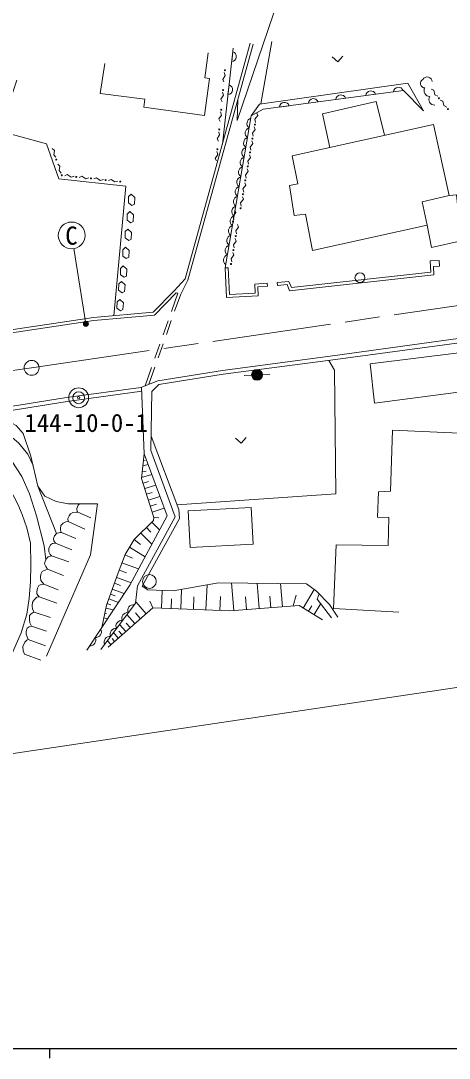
# Model space of a CAD drawing. Units: millimetres, scale not verified. Extents: x 40000 to 680000, y 20000 to 380000.
# Drawn here: x 265082 to 308350, y 204000 to 308704 of the extents above; entities that cross this region are included whole.
import ezdxf
from ezdxf.enums import TextEntityAlignment as Align

# ---------------------------------------------------------------- set-up
doc = ezdxf.new("R2010")
doc.units = ezdxf.units.MM
doc.header["$LTSCALE"] = 1000
doc.linetypes.add('CHAIN', pattern=[18.5, 12, -1.5, 3.5, -1.5])
for name, color, linetype, lineweight in [('M-BGD', 7, 'Continuous', 13), ('M-BGD-EXST', 7, 'Continuous', 13), ('M-BMK', 2, 'CHAIN', 13), ('M-BMK-SRVR', 3, 'Continuous', 13), ('M-STR-HTXT', 7, 'Continuous', 13), ('M-TTL-BAND', 7, 'Continuous', 25)]:
    doc.layers.add(name, color=color, linetype=linetype, lineweight=lineweight)
doc.styles.add('ＭＳ ゴシック', font='')
doc.styles.get('ＭＳ ゴシック').set_extended_font_data('MS Gothic')

msp = doc.modelspace()

# ---------------------------------------------------------------- hatches: boundary and pattern name
at = {"layer": 'M-BGD'}
msp.add_hatch(color=256, dxfattribs=at).paths.add_polyline_path([(289489, 272996, -1), (288391, 272937, -0.41421), (288911, 273515, -0.41421)])
at = {"layer": 'M-BGD-EXST'}
msp.add_hatch(color=256, dxfattribs=at).paths.add_polyline_path([(271872, 278241, -0.41421), (271790, 277897, -0.41421), (271446, 277979, -1)])

# ---------------------------------------------------------------- linework, layer by layer
at = {"layer": 'M-BGD'}
for p, q in [((286538, 305924), (285440, 296235)), ((289335, 300319), (290449, 306595)), ((286499, 305580), (286388, 304596)), ((286120, 302230), (286008, 301246)), ((302710, 301522), (303693, 301653)), ((294121, 300377), (295103, 300508)), ((296899, 300747), (297881, 300878)), ((299928, 301151), (300910, 301282)), ((291212, 299989), (292194, 300120)), ((285720, 283759), (286019, 283774)), ((289963, 282216), (289988, 281917)), ((290976, 282300), (291001, 282001)), ((280949, 281203), (280295, 279362)), ((281231, 281102), (280621, 279386)), ((280949, 281203), (280782, 281244)), ((279960, 278420), (279458, 277006)), ((280287, 278443), (279784, 277030)), ((279123, 276064), (278620, 274651)), ((279449, 276088), (278947, 274674)), ((278286, 273708), (277632, 271868)), ((278612, 273732), (278002, 272016)), ((288391, 272937), (287642, 272897)), ((289489, 272996), (290238, 273036)), ((277416, 263791), (277941, 263924)), ((277470, 264288), (277632, 264317)), ((277286, 262598), (278312, 262919)), ((277351, 263195), (277741, 263257)), ((277431, 262043), (277983, 262219)), ((277606, 261491), (278710, 261842)), ((266804, 261747), (268689, 256947)), ((277790, 260912), (278369, 261096)), ((277974, 260333), (279132, 260701)), ((278167, 259726), (278774, 259919)), ((270843, 259119), (272158, 258537)), ((278360, 259119), (279574, 259504)), ((269875, 258180), (271538, 257411)), ((278334, 258117), (279102, 257334)), ((278526, 258596), (279036, 258532)), ((269192, 257066), (270651, 256468)), ((277200, 257005), (278312, 255870)), ((277767, 257561), (278215, 257104)), ((268578, 255995), (270236, 255309)), ((276063, 255574), (277637, 254618)), ((276543, 256360), (277177, 255852)), ((268175, 254716), (269955, 254108)), ((275609, 254815), (276375, 254453)), ((275305, 253985), (276967, 253377)), ((267780, 253361), (269416, 252733)), ((274772, 252533), (276221, 251994)), ((275040, 253259), (275766, 252993)), ((267400, 251831), (268859, 251261)), ((274327, 251336), (275524, 250891)), ((274549, 251935), (275148, 251712)), ((281248, 249350), (281331, 251314)), ((283783, 249243), (283891, 251779)), ((286588, 249170), (286368, 251969)), ((289152, 249372), (288951, 251936)), ((291502, 249556), (291317, 251906)), ((293598, 249437), (294714, 251300)), ((266945, 250554), (268721, 249926)), ((273965, 250364), (274938, 250002)), ((274146, 250850), (274632, 250669)), ((279284, 249433), (279358, 251202)), ((280266, 249392), (280307, 250374)), ((282516, 249297), (282569, 250564)), ((285186, 249184), (285245, 250586)), ((287870, 249271), (287769, 250553)), ((290327, 249464), (290235, 250639)), ((292584, 249641), (292903, 250725)), ((273665, 249413), (274442, 249251)), ((273791, 249895), (274163, 249757)), ((277742, 248865), (276735, 250011)), ((278407, 249449), (278129, 250141)), ((294153, 249105), (294486, 249660)), ((294708, 248772), (295373, 249883)), ((266445, 249031), (268094, 248469)), ((273461, 248434), (273850, 248353)), ((273563, 248923), (273757, 248883)), ((276595, 247859), (275796, 248769)), ((277168, 248362), (276665, 248935)), ((266174, 247615), (267677, 247091)), ((275685, 247059), (275056, 247775)), ((276140, 247459), (275740, 247914)), ((265842, 246275), (267595, 245609)), ((274181, 245740), (273835, 246134)), ((274557, 246070), (274314, 246347)), ((274933, 246400), (274446, 246955)), ((275309, 246730), (274995, 247087))]:
    msp.add_line(p, q, dxfattribs=at)
for points in [[(280568, 281454), (281695, 282673), (288256, 306430)], [(281231, 281102), (281965, 282523), (288545, 306350)], [(284000, 305460), (283686, 302953), (284146, 302891), (283652, 299125), (277505, 299970), (277628, 300803), (273093, 301355), (273567, 304402)], [(296534, 305066), (297092, 304564), (297594, 305122)], [(274494, 278935), (275706, 292001), (268924, 292734), (267693, 296287), (264127, 297271), (264053, 300800), (264686, 302700)], [(285637, 303477), (285732, 303171), (285477, 302774), (285600, 302528)], [(285720, 283759), (288345, 299093), (289547, 299768), (303734, 301658), (305737, 299628), (304182, 302415), (289198, 300300), (288345, 299093)], [(307180, 301090), (306896, 301238), (306794, 301699), (306532, 301785)], [(285448, 301486), (285543, 301180), (285289, 300783), (285412, 300537)], [(301814, 297145), (300964, 300565), (295540, 299312), (296289, 295923)], [(308093, 299993), (307809, 300141), (307707, 300601), (307446, 300688)], [(285260, 299495), (285355, 299189), (285100, 298792), (285223, 298546)], [(288798, 298449), (288726, 298761), (289010, 299138), (288906, 299393)], [(285071, 297504), (285166, 297198), (284912, 296801), (285034, 296555)], [(288557, 297042), (288485, 297354), (288769, 297731), (288665, 297986)], [(288316, 295635), (288244, 295947), (288528, 296323), (288424, 296578)], [(268631, 294920), (268417, 295159), (268484, 295625), (268270, 295799)], [(284883, 295513), (284978, 295207), (284723, 294810), (284846, 294564)], [(288075, 294227), (288003, 294539), (288287, 294916), (288183, 295171)], [(269179, 293336), (268966, 293575), (269033, 294042), (268819, 294215)], [(270470, 293008), (270162, 292917), (269769, 293177), (269521, 293057)], [(287834, 292820), (287762, 293132), (288046, 293509), (287942, 293764)], [(271946, 292848), (271639, 292757), (271246, 293017), (270998, 292898)], [(273423, 292688), (273116, 292597), (272722, 292857), (272474, 292738)], [(274900, 292529), (274593, 292438), (274199, 292698), (273951, 292578)], [(287593, 291413), (287521, 291725), (287805, 292101), (287701, 292356)], [(306118, 288083), (306570, 285829), (309565, 286493), (309084, 291131), (308340, 291068)], [(287352, 290005), (287280, 290318), (287564, 290694), (287460, 290949)], [(286597, 288658), (286525, 288970), (286809, 289347), (286705, 289602)], [(286870, 287191), (286798, 287503), (287082, 287880), (286978, 288135)], [(286629, 285784), (286557, 286096), (286841, 286472), (286737, 286727)], [(286388, 284376), (286316, 284688), (286600, 285065), (286496, 285320)], [(289988, 281917), (289018, 281836), (289064, 280928), (285868, 280765), (285720, 283759)], [(289963, 282216), (288704, 282110), (288749, 281212), (286153, 281080), (286019, 283774)], [(306452, 283902), (306482, 283337), (292424, 281768), (292162, 282400), (290976, 282300)], [(306752, 283918), (306797, 283071), (292233, 281445), (291969, 282082), (291001, 282001)], [(306452, 283902), (306422, 284460), (307332, 284508), (307362, 283951), (306752, 283918)], [(229311, 272618), (240013, 274058), (250811, 275419), (261401, 277091), (272432, 278756), (278448, 279279), (280568, 281454)], [(229351, 272321), (240051, 273761), (250853, 275122), (261447, 276795), (272467, 278458), (278585, 278989), (280782, 281244)], [(277223, 271705), (278914, 272378), (285448, 273422), (296316, 274849), (317545, 277783)], [(278331, 271292), (279021, 271990), (285506, 273026), (296368, 274452), (317623, 277296)], [(280864, 259839), (296885, 260946), (296760, 273439), (296183, 274428)], [(209545, 264381), (217440, 264680), (221726, 264831), (236721, 265747), (246325, 266737), (257385, 268296), (269767, 270282), (277295, 271311)], [(210131, 264804), (217426, 265080), (221707, 265231), (236688, 266146), (246277, 267134), (257325, 268691), (269708, 270678), (277223, 271705)], [(271757, 245180), (276085, 251742), (279858, 258736), (277546, 264991), (277279, 271727)], [(273177, 245249), (276665, 249937), (276861, 251667), (280682, 258653), (278219, 265317), (278331, 271292)], [(267685, 244583), (272138, 254794), (272818, 259938), (269874, 259964), (268671, 260183), (267525, 260726), (266804, 261747), (266107, 264763), (265319, 267048), (264632, 267849), (262746, 268850), (262031, 269041)], [(263450, 267283), (264854, 266117), (265797, 264950), (266323, 263830)], [(303250, 249033), (296658, 249404), (296925, 255826), (302193, 255755), (302258, 258582), (301106, 258601), (301209, 261164), (302425, 261229), (302606, 267370), (313891, 266897), (313932, 263821), (314826, 263767), (314662, 260719), (311151, 260768), (310645, 250232)], [(278246, 266765), (281034, 259389), (281096, 258471), (277354, 251629), (277929, 251258), (280472, 251159), (285036, 251986), (293949, 251872), (294953, 251121), (296251, 249801), (297093, 248514)], [(286771, 266584), (287329, 266083), (287830, 266640)], [(260671, 264938), (262047, 263875), (263095, 262621), (263982, 261453), (264785, 259917), (265216, 258884), (265697, 257521), (266057, 255996), (266115, 253763), (266064, 252117), (265930, 250392), (265702, 248806), (265132, 246942), (263784, 243885)], [(267622, 254298), (267441, 255727), (266680, 258745), (265965, 260953), (265188, 262714), (264185, 264271), (262988, 265302), (262065, 265942)], [(273257, 247455), (273732, 249738), (274936, 252973), (275620, 254846), (276535, 256352), (278481, 258260), (278537, 258560), (277278, 262524), (277546, 264991)], [(267107, 244169), (265474, 244794), (265324, 245122), (265279, 245567), (265494, 245998), (265706, 246205), (265842, 246275), (265749, 246419), (265636, 246795), (265636, 247053), (265728, 247392), (265943, 247544), (266174, 247615), (266002, 247926), (265973, 248275), (265966, 248668), (266145, 248860), (266345, 248974), (266445, 249031), (266254, 249327), (266240, 249653), (266254, 250039), (266464, 250287), (266693, 250516), (266945, 250554), (266723, 250853), (266698, 251068), (266767, 251447), (266907, 251722), (267143, 251811), (267400, 251831), (267101, 252216), (267065, 252561), (267115, 252859), (267260, 253108), (267631, 253300), (267780, 253361), (267601, 253612), (267497, 253882), (267554, 254177), (267714, 254461), (267851, 254595), (268175, 254716), (268059, 254825), (267907, 255102), (267916, 255443), (268086, 255800), (268289, 255945), (268578, 255995), (268436, 256204), (268382, 256442), (268478, 256708), (268689, 256947), (269030, 257061), (269192, 257066), (269090, 257252), (269087, 257479), (269136, 257758), (269350, 258015), (269638, 258137), (269875, 258180), (269851, 258468), (269958, 258738), (270111, 258958), (270332, 259076), (270663, 259127), (270843, 259119), (270746, 259300), (270760, 259495), (270871, 259805), (271002, 259954)], [(296456, 248460), (295029, 250335), (295208, 250861)], [(273906, 245499), (278430, 249469), (286209, 249140), (293180, 249688), (295566, 248259)]]:
    msp.add_lwpolyline(points, dxfattribs=at)
for points in [[(306754, 298238), (292498, 295085), (293059, 292261), (292210, 292085), (292697, 289044), (293836, 289197), (294556, 285526), (306118, 288083), (305620, 290429), (308340, 291068)], [(276227, 291213), (275959, 290963), (275950, 290329), (276306, 290075), (276555, 290197), (276596, 290883)], [(276113, 289448), (275844, 289198), (275836, 288564), (276192, 288310), (276441, 288432), (276482, 289118)], [(275906, 287678), (275637, 287428), (275629, 286794), (275985, 286540), (276234, 286662), (276275, 287348)], [(275661, 285846), (275392, 285597), (275384, 284962), (275739, 284708), (275988, 284830), (276030, 285517)], [(275435, 283954), (275166, 283704), (275158, 283070), (275514, 282816), (275763, 282938), (275804, 283624)], [(275246, 282390), (274977, 282140), (274968, 281506), (275324, 281252), (275573, 281374), (275614, 282060)], [(275073, 280578), (274804, 280328), (274796, 279694), (275152, 279440), (275401, 279562), (275442, 280248)], [(300800, 270106), (300366, 274079), (309591, 275214), (310050, 271315)], [(281995, 259238), (288351, 259578), (288548, 255881), (282193, 255541)]]:
    msp.add_lwpolyline(points, close=True, dxfattribs=at)
for centre, radius in [((285697, 303704), 50), ((285508, 301713), 50), ((307299, 300888), 50), ((285320, 299722), 50), ((308212, 299791), 50), ((285131, 297731), 50), ((288721, 298228), 50), ((288480, 296820), 50), ((284942, 295740), 50), ((288239, 295413), 50), ((268670, 294689), 50), ((287998, 294006), 50), ((269219, 293105), 50), ((270695, 292945), 50), ((272172, 292785), 50), ((273649, 292626), 50), ((275125, 292466), 50), ((287757, 292598), 50), ((287516, 291191), 50), ((287275, 289784), 50), ((286520, 288436), 50), ((286793, 286969), 50), ((286552, 285562), 50), ((286311, 284155), 50), ((299332, 282775), 500), ((288940, 272966), 550), ((278072, 252122), 700)]:
    msp.add_circle(centre, radius, dxfattribs=at)
for centre, radius, start, end in [((286346, 305099), 505, 274.70782, 72.36601), ((305870, 302373), 444, 114.4216, 272.26946), ((306128, 302523), 509, 4.41099, 150.10633), ((285967, 301749), 505, 274.70782, 72.36601), ((300432, 301120), 505, 18.7624, 176.42059), ((303214, 301490), 505, 18.7624, 176.42059), ((306367, 301626), 567, 147.70665, 271.56167), ((294625, 300346), 505, 18.7624, 176.42059), ((297403, 300716), 505, 18.7624, 176.42059), ((306861, 300757), 567, 147.70665, 271.56167), ((291716, 299958), 505, 18.7624, 176.42059), ((288487, 298341), 567, 108.35441, 232.20944), ((288318, 297355), 567, 108.35441, 232.20944), ((288150, 296369), 567, 108.35441, 232.20944), ((287981, 295384), 567, 108.35441, 232.20944), ((287812, 294398), 567, 108.35441, 232.20944), ((287643, 293412), 567, 108.35441, 232.20944), ((287474, 292427), 567, 108.35441, 232.20944), ((287306, 291441), 567, 108.35441, 232.20944), ((287137, 290455), 567, 108.35441, 232.20944), ((286799, 288484), 567, 108.35441, 232.20944), ((286968, 289470), 567, 108.35441, 232.20944), ((286630, 287499), 567, 108.35441, 232.20944), ((286462, 286513), 567, 108.35441, 232.20944), ((286293, 285527), 567, 108.35441, 232.20944), ((286124, 284542), 567, 108.35441, 232.20944), ((276455, 249209), 567, 81.42511, 205.28014), ((275261, 247604), 567, 81.42511, 205.28014), ((275858, 248406), 567, 81.42511, 205.28014), ((272657, 247029), 567, 264.66507, 28.5201), ((274664, 246802), 567, 81.42511, 205.28014), ((272106, 246194), 567, 264.66507, 28.5201), ((274067, 245999), 567, 81.42511, 205.28014)]:
    msp.add_arc(centre, radius, start, end, dxfattribs=at)
at = {"layer": 'M-BGD-EXST'}
for centre, radius in [((270227, 287039), 1350), ((271659, 278110), 250)]:
    msp.add_circle(centre, radius, dxfattribs=at)
at = {"layer": 'M-BMK'}
msp.add_lwpolyline([(240973, 270076), (266179, 273675), (365096, 288129), (455416, 301273)], dxfattribs=at)
at = {"layer": 'M-BMK-SRVR'}
msp.add_circle((266179, 273675), 750, dxfattribs=at)
at = {"layer": 'M-BMK-SRVR', "color": 7}
for radius in [1000, 600, 120]:
    msp.add_circle((270931, 270655), radius, dxfattribs=at)
at = {"layer": 'M-STR-HTXT'}
for p, q in [((286942, 298644), (287017, 300730)), ((271659, 278110), (270441, 285706))]:
    msp.add_line(p, q, dxfattribs=at)
for points in [[(286942, 298644), (291112, 310907), (318912, 310907)], [(492751, 260797), (482388, 263024), (474322, 263478), (461439, 263169), (443243, 261375), (252303, 232981), (230405, 230571), (210126, 229699), (186642, 230190), (169836, 231799)]]:
    msp.add_lwpolyline(points, dxfattribs=at)
at = {"layer": 'M-TTL-BAND'}
for p, q in [((40000, 205000), (579000, 205000)), ((268000, 205000), (268000, 204000))]:
    msp.add_line(p, q, dxfattribs=at)

# ---------------------------------------------------------------- texts
at = {"layer": 'M-BGD', "style": 'ＭＳ ゴシック'}
msp.add_text('144-10-0-1', height=1833, dxfattribs=at).set_placement((265454, 266658), align=Align.BOTTOM_LEFT)
at = {"layer": 'M-BGD-EXST', "style": 'ＭＳ ゴシック'}
msp.add_text('C', height=1833, dxfattribs=at).set_placement((270199, 287022), align=Align.MIDDLE_CENTER)

doc.saveas('drawing.dxf')
